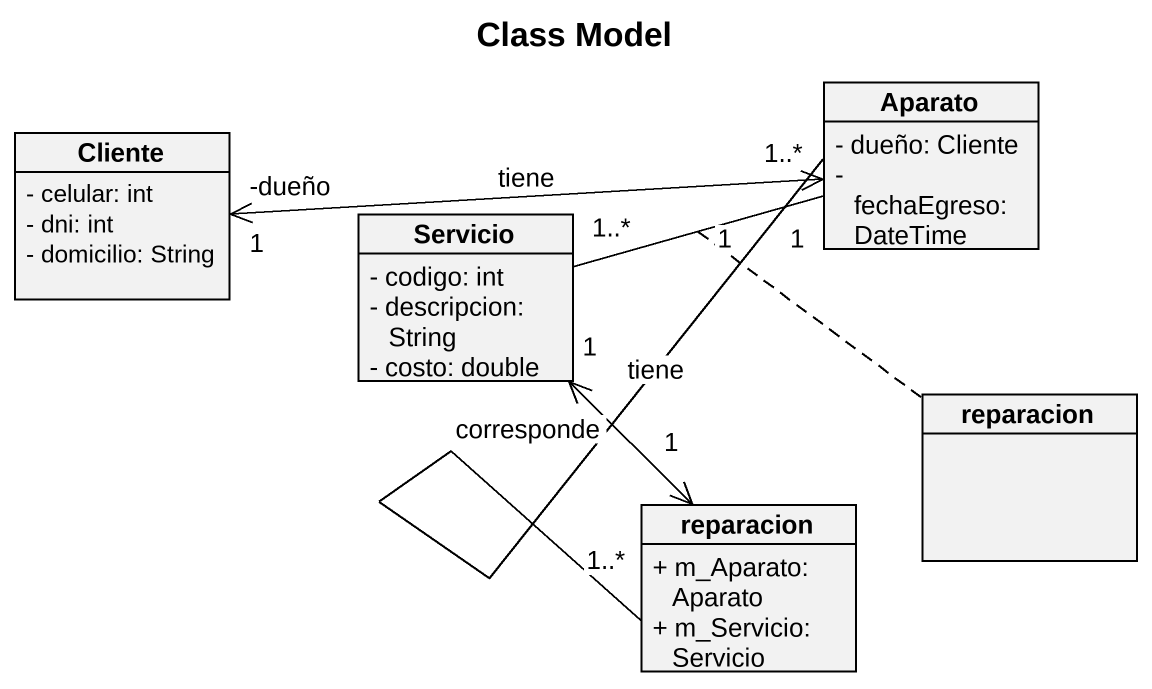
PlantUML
@startuml
title Class Model
hide circle
hide empty members
skinparam classAttributeIconSize 0
class Aparato {
  - dueño: Cliente
  - fechaEgreso: DateTime
}
class Cliente {
  - celular: int
  - dni: int
  - domicilio: String
}
class Servicio {
  - codigo: int
  - descripcion: String
  - costo: double
}
class reparacion
class "reparacion" as reparacion_2 {
  + m_Aparato: Aparato
  + m_Servicio: Servicio
}
Aparato "1..*" <-left-> "-dueño\n1" Cliente : tiene
Aparato "1" -left- "1..*" Servicio
(Aparato, Servicio) .. reparacion
Servicio "1" <--> "1" reparacion_2 : corresponde
reparacion_2 "1..*" -up- "1" Aparato : tiene
@enduml
